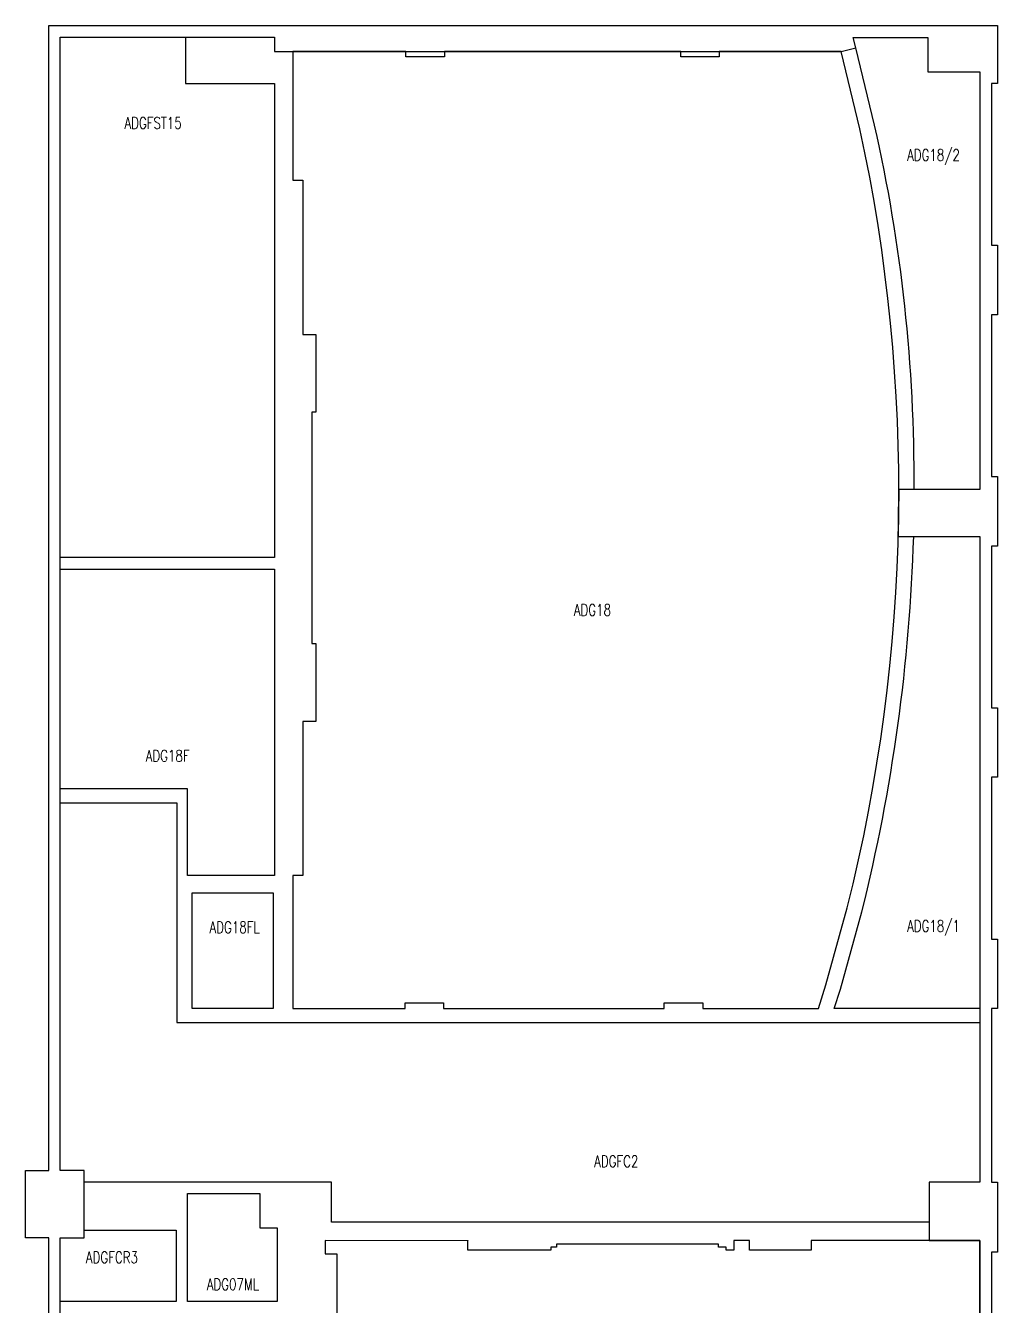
# Model space of a CAD drawing. Header units: millimetres. Extents: x 16288 to 63063, y 7390 to 52691.
# Drawn here: x 16288 to 28888, y 36066 to 52691 of the extents above; entities that cross this region are included whole.
import ezdxf
from ezdxf.enums import TextEntityAlignment as Align

# ---------------------------------------------------------------- set-up
doc = ezdxf.new("R2010")
doc.units = ezdxf.units.MM
doc.header["$LTSCALE"] = 1000
doc.header["$MEASUREMENT"] = 0
doc.layers.add('RM$TXT', color=5, linetype='Continuous', plot=False)
for name, color, linetype in [('triGrossAreaLayer', 7, 'Continuous'), ('triLabelLayer', 7, 'Continuous'), ('triMeasuredGrossAreaLayer', 7, 'Continuous'), ('triSpaceLayer', 7, 'Continuous')]:
    doc.layers.add(name, color=color, linetype=linetype)
doc.styles.add('Romans', font='romans.shx')
doc.styles.get("Standard").update_dxf_attribs({"font": ''})
doc.styles.get('Standard').set_extended_font_data('NSimSun')

msp = doc.modelspace()

# ---------------------------------------------------------------- linework, layer by layer
at = {"layer": 'triGrossAreaLayer'}
msp.add_lwpolyline([(16588, 27791), (16588, 36966), (16288, 36966), (16288, 37841), (16588, 37841), (16588, 52691), (28888, 52691), (28888, 52091), (28888, 51941), (28813, 51941), (28813, 49841), (28888, 49841), (28888, 48941), (28813, 48941), (28813, 46841), (28888, 46841), (28888, 45941), (28813, 45941), (28813, 43841), (28888, 43841), (28888, 42941), (28813, 42941), (28813, 40841), (28888, 40841), (28888, 39941), (28813, 39941), (28813, 37691), (28888, 37691), (28888, 36931), (28888, 36781), (28813, 36781), (28813, 34841)], dxfattribs=at)
at = {"layer": 'triMeasuredGrossAreaLayer'}
msp.add_lwpolyline([(16738, 28991), (16738, 36966), (17048, 36966), (17048, 37841), (16738, 37841), (16738, 52541), (19513, 52541), (19513, 52356), (26863, 52356), (27054, 52401), (27017, 52538), (27988, 52538), (27988, 52091), (28663, 52091), (28663, 46676), (27612, 46676), (27604, 46066), (28663, 46066), (28663, 46066), (28663, 37691), (28003, 37691), (28003, 36931), (28663, 36931), (28663, 34841)], dxfattribs=at)
at = {"layer": 'triSpaceLayer'}
for points in [[(16738, 52541), (18363, 52541), (18363, 51941), (19513, 51941), (19513, 45791), (16738, 45791), (16738, 52541)], [(16738, 42791), (16738, 45641), (19513, 45641), (19513, 41666), (18388, 41666), (18388, 42791), (16738, 42791)], [(28663, 39761), (28663, 37691), (28003, 37691), (28003, 37171), (20253, 37171), (20253, 37691), (17048, 37691), (17048, 37841), (16738, 37841), (16738, 42611), (18248, 42611), (18248, 39761), (28663, 39761)], [(18448, 41441), (19498, 41441), (19498, 39941), (18448, 39941), (18448, 41441)], [(18388, 37541), (19323, 37541), (19323, 37096), (19548, 37096), (19548, 36141), (18388, 36141), (18388, 37541)], [(16738, 36966), (17048, 36966), (17048, 37066), (18238, 37066), (18238, 36141), (16738, 36141), (16738, 36966)]]:
    msp.add_lwpolyline(points, close=True, dxfattribs=at)
for points in [[(27297, 51400), (27054, 52401), (27017, 52538), (27988, 52538), (27988, 52091), (28663, 52091), (28663, 46676), (27808, 46676, 0.057304), (27297, 51400)], [(27106, 51353), (26863, 52355), (25283, 52355), (25283, 52286), (24783, 52286), (24783, 52356), (21718, 52356), (21718, 52286), (21218, 52286), (21218, 52356), (19753, 52356), (19753, 50686), (19883, 50686), (19883, 48686), (20053, 48686), (20053, 47676), (19998, 47676), (19998, 44676), (20053, 44676), (20053, 43666), (19883, 43666), (19883, 41666), (19753, 41666), (19753, 39941), (21208, 39941), (21208, 40016), (21708, 40016), (21708, 39941), (24568, 39941), (24568, 40016), (25068, 40016), (25068, 39941), (26568, 39941), (26663, 40247), (26941, 41249, 0.115574)], [(27803, 46066), (28663, 46066), (28663, 39941), (26774, 39941), (26853, 40194), (27131, 41197, 0.053846)]]:
    msp.add_lwpolyline(points, format="xyb", close=True, dxfattribs=at)
msp.add_lwpolyline([(28663, 34841), (28663, 36931), (26473, 36931), (26473, 36806), (25673, 36806), (25673, 36931), (25473, 36931), (25473, 36806), (25373, 36806), (25373, 36846), (25273, 36846), (25273, 36886), (25183, 36886), (23173, 36886), (23173, 36846), (23098, 36846), (23098, 36806), (22023, 36806), (22023, 36931), (22023, 36930), (20173, 36931), (20173, 36761), (20323, 36761), (20323, 35856)], dxfattribs=at)

# ---------------------------------------------------------------- texts
at = {"layer": 'RM$TXT', "linetype": 'ByBlock', "style": 'Romans', "width": 0.75}
for s, p in [('ADGFST15', (17941, 51428, 0)), ('ADG18/2', (28060, 51012, 0)), ('ADG18', (23637, 45112, 0)), ('ADG18F', (18129, 43220, 0)), ('ADG18FL', (18998, 40996, 0)), ('ADG18/1', (28060, 41012, 0)), ('ADGFC2', (23947, 37960, 0)), ('ADGFCR3', (17407, 36714, 0)), ('ADG07ML', (18976, 36365, 0))]:
    msp.add_text(s, height=150, dxfattribs=at).set_placement(p, align=Align.MIDDLE_CENTER)
at = {"layer": 'triLabelLayer', "color": 7, "char_height": 103.79, "attachment_point": 5}
for insert in [(28438, 50286), (18126, 49166), (23680, 46148), (18213, 44691), (28060, 42067), (24622, 41567), (18973, 40691), (23456, 38726), (18968, 36841), (17488, 36603)]:
    msp.add_mtext('{\\fSansSerif;\\H0.01;}', dxfattribs=dict(at, insert=insert))

doc.saveas('drawing.dxf')
